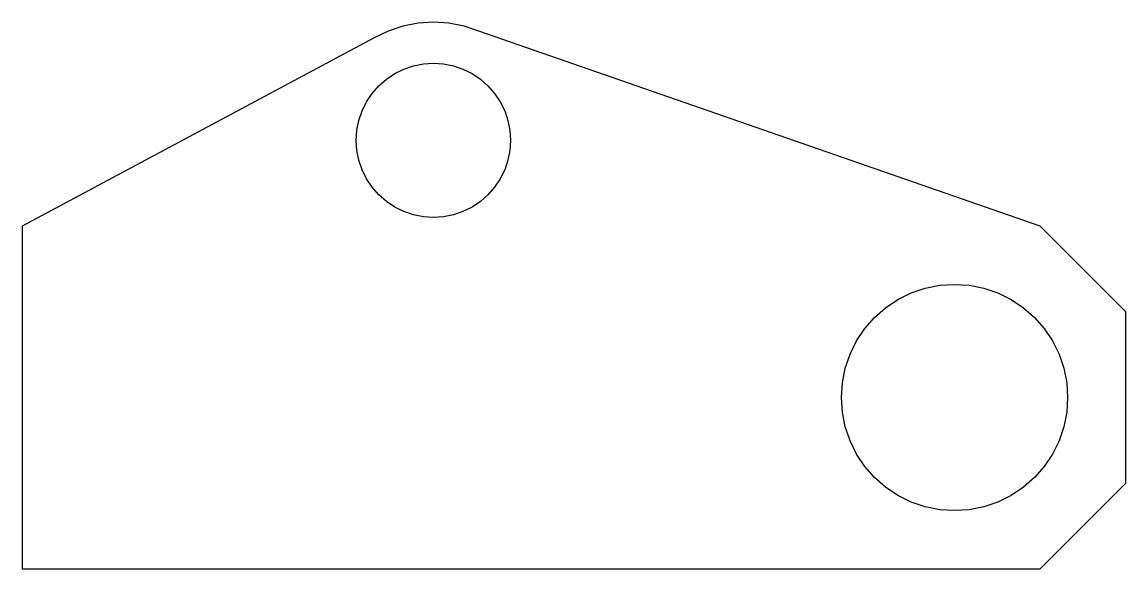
# Model space of a CAD drawing. Extents: x 678 to 1000, y -50 to 110.
import ezdxf

# ---------------------------------------------------------------- set-up
doc = ezdxf.new("R2010")
doc.units = 0
doc.layers.get('0').update_dxf_attribs({"linetype": 'CONTINUOUS'})

msp = doc.modelspace()

# ---------------------------------------------------------------- linework, layer by layer
for points in [[(1000, -25), (1000, 25), (975, 50), (811.203, 106.874), (806.929, 108.324), (802.503, 109.205), (798, 109.5), (793.497, 109.205), (789.071, 108.324), (784.797, 106.874), (780.75, 104.878), (678, 50), (678, -50), (975, -50)], [(795.063, 52.6925), (792.177, 53.2667), (789.39, 54.2127), (786.75, 55.5144), (784.303, 57.1495), (782.09, 59.0901), (780.15, 61.3029), (778.514, 63.75), (777.213, 66.3896), (776.267, 69.1766), (775.692, 72.0632), (775.5, 75), (775.692, 77.9368), (776.267, 80.8234), (777.213, 83.6104), (778.514, 86.25), (780.15, 88.6971), (782.09, 90.9099), (784.303, 92.8505), (786.75, 94.4856), (789.39, 95.7873), (792.177, 96.7333), (795.063, 97.3075), (798, 97.5), (800.937, 97.3075), (803.823, 96.7333), (806.61, 95.7873), (809.25, 94.4856), (811.697, 92.8505), (813.91, 90.9099), (815.85, 88.6971), (817.486, 86.25), (818.787, 83.6104), (819.733, 80.8234), (820.308, 77.9368), (820.5, 75), (820.308, 72.0632), (819.733, 69.1766), (818.787, 66.3896), (817.486, 63.75), (815.85, 61.3029), (813.91, 59.0901), (811.697, 57.1495), (809.25, 55.5144), (806.61, 54.2127), (803.823, 53.2667), (800.937, 52.6925), (798, 52.5)], [(945.693, -32.7177), (941.459, -31.8756), (937.371, -30.488), (933.5, -28.5788), (929.911, -26.1807), (926.665, -23.3345), (923.819, -20.0891), (921.421, -16.5), (919.512, -12.6286), (918.124, -8.54103), (917.282, -4.30736), (917, 0), (917.282, 4.30736), (918.124, 8.54103), (919.512, 12.6286), (921.421, 16.5), (923.819, 20.0891), (926.665, 23.3345), (929.911, 26.1807), (933.5, 28.5788), (937.371, 30.488), (941.459, 31.8756), (945.693, 32.7177), (950, 33), (954.307, 32.7177), (958.541, 31.8756), (962.629, 30.488), (966.5, 28.5788), (970.089, 26.1807), (973.335, 23.3345), (976.181, 20.0891), (978.579, 16.5), (980.488, 12.6286), (981.876, 8.54103), (982.718, 4.30736), (983, 0), (982.718, -4.30736), (981.876, -8.54103), (980.488, -12.6286), (978.579, -16.5), (976.181, -20.0891), (973.335, -23.3345), (970.089, -26.1807), (966.5, -28.5788), (962.629, -30.488), (958.541, -31.8756), (954.307, -32.7177), (950, -33)]]:
    msp.add_lwpolyline(points, close=True)

doc.saveas('drawing.dxf')
